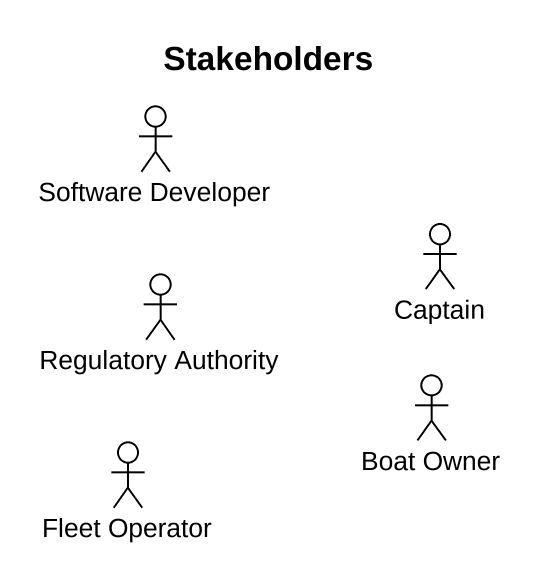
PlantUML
@startuml
title Stakeholders
actor "Software Developer" as Software_Developer
actor Captain
actor "Regulatory Authority" as Regulatory_Authority
actor "Fleet Operator" as Fleet_Operator
actor "Boat Owner" as Boat_Owner
@enduml
